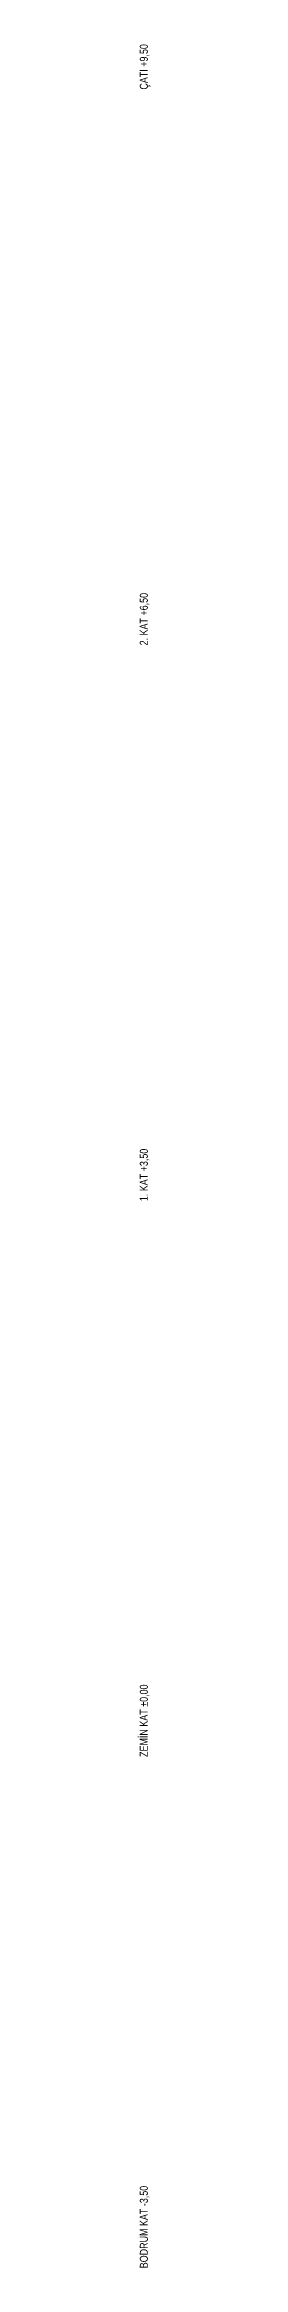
# Model space of a CAD drawing. Header units: centimetres. Extents: x 247996 to 314900, y -468471 to -440326.
# Drawn here: x 276552 to 276580, y -446978 to -441978 of the extents above; entities that cross this region are included whole.
import ezdxf
from ezdxf.enums import TextEntityAlignment as Align

# ---------------------------------------------------------------- set-up
doc = ezdxf.new("R2010")
doc.units = ezdxf.units.CM
doc.layers.add('SCOTT-MTY-KAT-ADI', color=1, linetype='Continuous')
doc.styles.add('ROTAS', font='arial.ttf')

msp = doc.modelspace()

# ---------------------------------------------------------------- texts
at = {"layer": 'SCOTT-MTY-KAT-ADI', "style": 'ROTAS', "width": 0.8}
for s, p in [('ÇATI +9,50', (276580, -442080)), ('2. KAT +6,50', (276580, -443330)), ('1. KAT +3,50', (276580, -444580)), ('ZEMİN KAT ±0,00', (276580, -445830)), ('BODRUM KAT -3,50', (276580, -446980))]:
    msp.add_text(s, height=18, rotation=90, dxfattribs=at).set_placement(p, align=Align.BOTTOM_LEFT)

doc.saveas('drawing.dxf')
